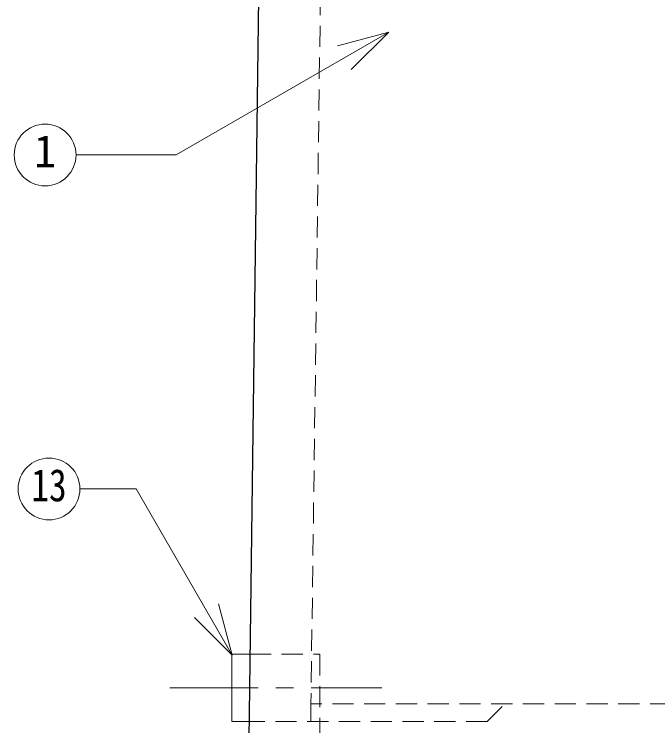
# Model space of a CAD drawing. Units: millimetres, scale not verified. Extents: x -2123 to 1927, y -1358 to 1452.
# Drawn here: x -566 to -201.4, y -835.6 to -432.5 of the extents above; entities that cross this region are included whole.
import ezdxf
from ezdxf.enums import TextEntityAlignment as Align

# ---------------------------------------------------------------- set-up
doc = ezdxf.new("R2010")
doc.units = ezdxf.units.MM
doc.header["$LTSCALE"] = 10
doc.linetypes.add('CHAIN1', pattern=[8, 5, -1, 1, -1])
doc.linetypes.add('DASHED1', pattern=[1.8, 1.2, -0.6])
doc.layers.add('0-0', color=4, linetype='Continuous', lineweight=9)
doc.styles.add('ＭＳ ゴシック', font='')
doc.styles.get('ＭＳ ゴシック').set_extended_font_data('MS Gothic')

msp = doc.modelspace()

# ---------------------------------------------------------------- linework, layer by layer
at = {"layer": '0-0', "color": 5, "lineweight": 25}
msp.add_line((-424.79, -221.59), (-433.13, -843.09), dxfattribs=at)
at = {"layer": '0-0', "color": 7, "linetype": 'DASHED1', "lineweight": 18}
for p in [(-392.23, -403.09), (202.26, -823.09)]:
    msp.add_line(p, (-397.86, -823.09), dxfattribs=at)
at = {"layer": '0-0', "color": 7, "lineweight": 18}
for p, q in [((-353.77, -442.69), (-474.23, -512.24)), ((-353.77, -442.69), (-382.75, -450.46)), ((-353.77, -442.69), (-374.99, -463.91)), ((-530.96, -512.24), (-474.23, -512.24)), ((-528.73, -701.43), (-496.87, -701.43)), ((-442.55, -795.52), (-496.87, -701.43)), ((-442.55, -795.52), (-450.31, -766.54)), ((-442.55, -795.52), (-463.76, -774.31)), ((-442.74, -795.09), (-432.49, -795.09))]:
    msp.add_line(p, q, dxfattribs=at)
at = {"layer": '0-0', "linetype": 'DASHED1'}
for p, q in [((-432.49, -795.09), (-392.74, -795.09)), ((-392.74, -795.09), (-392.74, -833.09)), ((-397.86, -823.09), (-397.99, -833.09)), ((-297.98, -833.09), (-287.85, -823.09)), ((-297.98, -833.09), (-433, -833.09))]:
    msp.add_line(p, q, dxfattribs=at)
at = {"layer": '0-0', "linetype": 'CHAIN1'}
for p, q in [((-477.74, -814.09), (-357.74, -814.09)), ((-392.8, -868.09), (-392.8, -833.09))]:
    msp.add_line(p, q, dxfattribs=at)
at = {"layer": '0-0', "color": 7, "lineweight": 18}
msp.add_lwpolyline([(-442.74, -795.09), (-442.74, -833.09), (-433, -833.09)], dxfattribs=at)
for centre in [(-548.46, -512.24), (-546.23, -701.43)]:
    msp.add_circle(centre, 17.5, dxfattribs=at)

# ---------------------------------------------------------------- texts
at = {"layer": '0-0', "color": 7, "style": 'ＭＳ ゴシック'}
msp.add_text('1', height=18.33, dxfattribs=at).set_placement((-554.71, -524.74), align=Align.BOTTOM_LEFT)
at = {"layer": '0-0', "color": 7, "style": 'ＭＳ ゴシック', "width": 0.8}
msp.add_text('13', height=18.33, dxfattribs=at).set_placement((-556.23, -713.93), align=Align.BOTTOM_LEFT)

doc.saveas('drawing.dxf')
